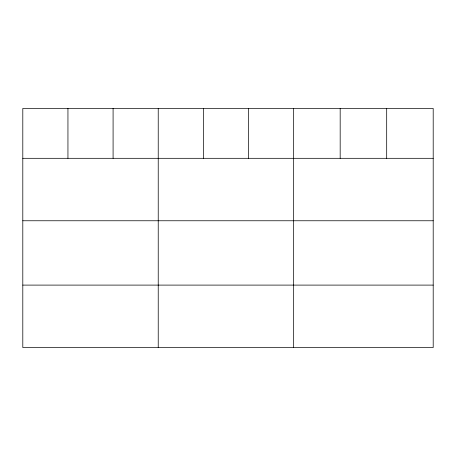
<?xml version="1.0" encoding="UTF-8"?>
<svg xmlns="http://www.w3.org/2000/svg" width="456" height="456" viewBox="0 0 456 456"><rect width="100%" height="100%" fill="white"/><g stroke="black" fill="none" stroke-linecap="round" stroke-linejoin="round"><path stroke-width="0.68" d="M433.2 158.312L433.2 347.552L22.8 347.552L22.8 108.448L433.2 108.448L433.2 158.312L22.8 158.312M22.8 220.761L433.2 220.761M22.8 285.103L433.2 285.103M386.688 108.448L386.688 158.312M340.176 108.448L340.176 158.312M293.664 108.448L293.664 347.552M248.52 108.448L248.52 158.312M203.376 108.448L203.376 158.312M158.232 108.448L158.232 347.552M113.088 108.448L113.088 158.312M67.944 108.448L67.944 158.312"/></g></svg>
